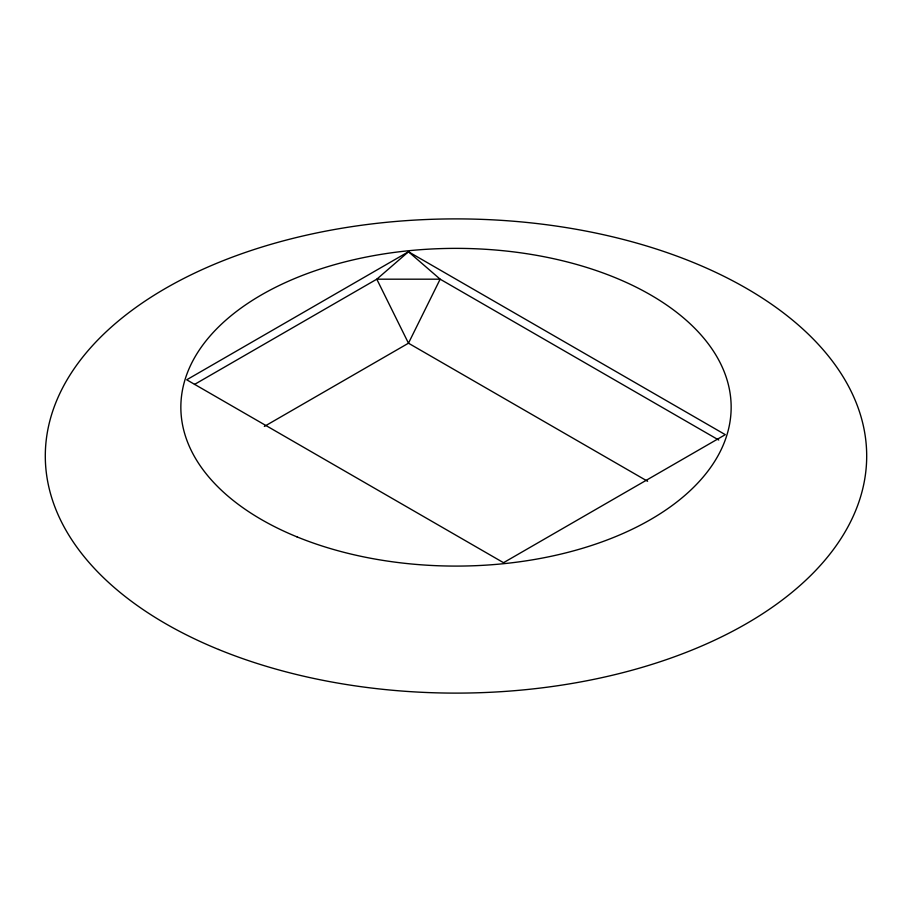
<?xml version="1.0" encoding="UTF-8"?>
<svg xmlns="http://www.w3.org/2000/svg" width="912" height="912" viewBox="0 0 912 912"><rect width="100%" height="100%" fill="white"/><g stroke="black" fill="none" stroke-linecap="round" stroke-linejoin="round"><path stroke-width="1.37" d="M194.461 384.465L376.793 279.186L408.473 251.758L725.291 434.659L503.527 562.693L186.709 379.791L408.473 251.758L440.154 279.186L718.747 440.029M264.332 426.428L408.473 343.208L440.154 279.186L376.793 279.186L408.473 343.208L647.623 481.274M218.527 649.458A410.696 237.109 0 0 0 864.918 478.013A410.696 237.109 0 0 0 284.555 240.54A410.696 237.109 0 0 0 218.527 649.458M296.902 536.837A275.15 158.859 0 0 0 729.965 421.971A275.15 158.859 0 0 0 341.134 262.873A275.15 158.859 0 0 0 296.902 536.837"/></g></svg>
